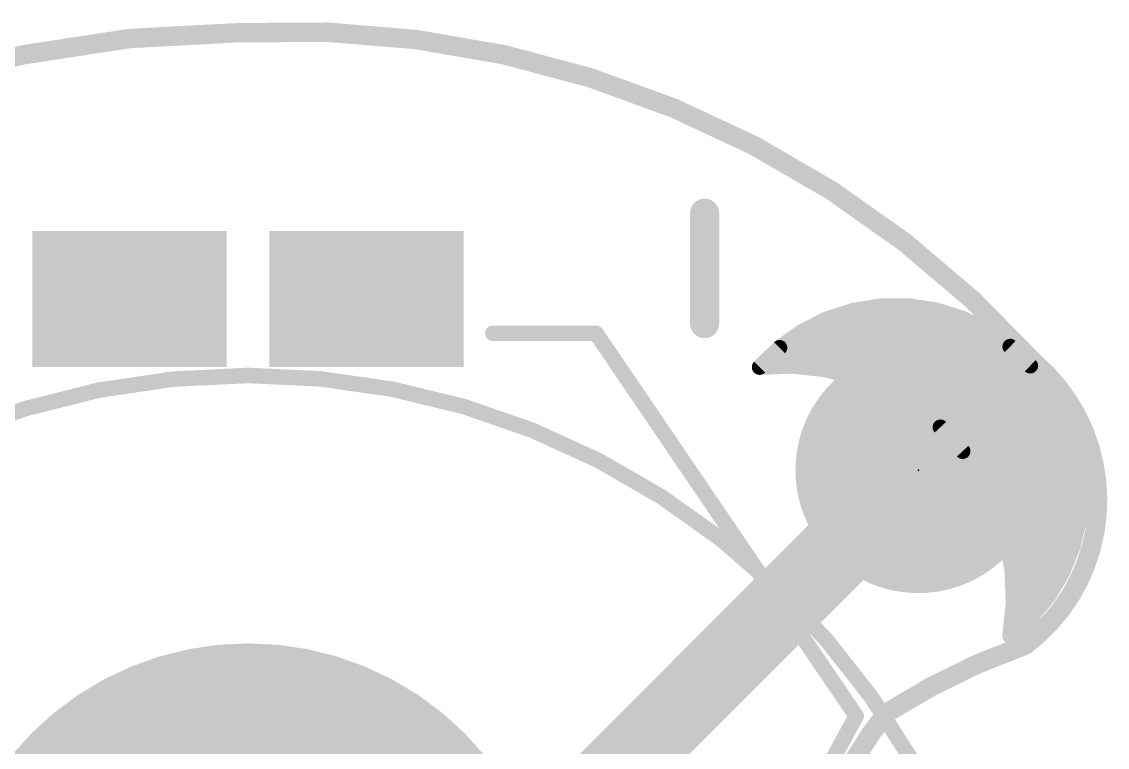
# Model space of a CAD drawing. Extents: x -33 to 11.2, y -24.1 to 14.6.
# Drawn here: x -2.96 to 11.23, y 5.14 to 14.62 of the extents above; entities that cross this region are included whole.
import ezdxf

# ---------------------------------------------------------------- set-up
doc = ezdxf.new("R2010")
doc.units = 0
for name, color, linetype in [('1', 12, 'CONTINUOUS'), ('16', 132, 'CONTINUOUS'), ('17', 110, 'CONTINUOUS'), ('20', 53, 'CONTINUOUS'), ('21', 41, 'CONTINUOUS'), ('23', 53, 'CONTINUOUS'), ('51', 53, 'CONTINUOUS')]:
    doc.layers.add(name, color=color, linetype=linetype)

# ---------------------------------------------------------------- blocks, each defined once
blk = doc.blocks.new('RECT2080000X1280000R100')
at = {"const_width": 4}
blk.add_lwpolyline([(4.5, 0), (4.5, 0, 0.4142), (2.5, 2), (-2.5, 2, 0.4142), (-4.5, 0), (-4.5, 0, 0.4142), (-2.5, -2), (2.5, -2, 0.4142)], format="xyb", close=True, dxfattribs=at)
blk.add_solid([(-2.5254, -0.0254), (2.5254, -0.0254), (-2.5254, 0.0254), (2.5254, 0.0254)])
blk = doc.blocks.new('RECT')
blk.add_solid([(-0.5, -0.5), (0.5, -0.5), (-0.5, 0.5), (0.5, 0.5)])
blk = doc.blocks.new('ROUNDP')
at = {"const_width": 0.5}
blk.add_lwpolyline([(0, -0.25, 1), (0, 0.25, 1), (0, -0.25)], format="xyb", dxfattribs=at)

msp = doc.modelspace()

# ---------------------------------------------------------------- linework, layer by layer
at = {"layer": '1'}
for points, const_width in [([(7.9127, 10.8473), (7.5673, 10.7359)], 0.2032), ([(8.2711, 10.9046), (7.9127, 10.8473)], 0.2032), ([(8.634, 10.9064), (8.2711, 10.9046)], 0.2032), ([(8.993, 10.8528), (8.634, 10.9064)], 0.2032), ([(9.3395, 10.7448), (8.993, 10.8528)], 0.2032), ([(7.5673, 10.7359), (7.2429, 10.5729)], 0.2032), ([(7.6719, 10.7696), (9.26, 10.7696)], 0.2032), ([(9.6655, 10.5852), (9.3395, 10.7448)], 0.2032), ([(7.2429, 10.5729), (6.9473, 10.3624)], 0.2032), ([(7.2338, 10.5664), (9.6925, 10.5664)], 0.2032), ([(9.9632, 10.3776), (9.6655, 10.5852)], 0.2032), ([(6.9473, 10.3624), (6.6874, 10.109)], 0.2032), ([(6.9485, 10.3632), (9.9783, 10.3632)], 0.2032), ([(10.2257, 10.127), (9.9632, 10.3776)], 0.2032), ([(6.6874, 10.109), (7.1147, 10.1243)], 0.2032), ([(6.7397, 10.16), (10.1911, 10.16)], 0.2032), ([(7.1147, 10.1243), (7.5399, 10.0786)], 0.2032), ([(10.4574, 9.8477), (10.2257, 10.127)], 0.2032), ([(7.5399, 10.0786), (7.9543, 9.973)], 0.2032), ([(7.9543, 9.973), (8.3494, 9.8095)], 0.2032), ([(7.9934, 9.9568), (10.3669, 9.9568)], 0.2032), ([(10.6437, 9.5362), (10.4574, 9.8477)], 0.2032), ([(8.3494, 9.8095), (8.7173, 9.5915)], 0.2032), ([(8.4437, 9.7536), (10.5137, 9.7536)], 0.2032), ([(8.7173, 9.5915), (9.0504, 9.3234)], 0.2032), ([(8.7683, 9.5504), (10.6352, 9.5504)], 0.2032), ([(10.7802, 9.1999), (10.6437, 9.5362)], 0.2032), ([(9.0208, 9.3472), (10.7204, 9.3472)], 0.2032), ([(9.0504, 9.3234), (9.3421, 9.0106)], 0.2032), ([(0, 0), (8.763, 8.763)], 1.016), ([(9.2177, 9.144), (10.7934, 9.144)], 0.2032), ([(10.8637, 8.8466), (10.7802, 9.1999)], 0.2032), ([(9.3421, 9.0106), (9.5863, 8.6596)], 0.2032), ([(9.3906, 8.9408), (10.8415, 8.9408)], 0.2032), ([(10.8922, 8.4848), (10.8637, 8.8466)], 0.2032), ([(9.532, 8.7376), (10.8723, 8.7376)], 0.2032), ([(9.5863, 8.6596), (9.7781, 8.2774)], 0.2032), ([(9.6491, 8.5344), (10.8883, 8.5344)], 0.2032), ([(10.8651, 8.1229), (10.8922, 8.4848)], 0.2032), ([(9.7511, 8.3312), (10.8807, 8.3312)], 0.2032), ([(9.7781, 8.2774), (9.9136, 7.8718)], 0.2032), ([(9.828, 8.128), (10.8654, 8.128)], 0.2032), ([(10.7829, 7.7694), (10.8651, 8.1229)], 0.2032), ([(9.8959, 7.9248), (10.819, 7.9248)], 0.2032), ([(9.9136, 7.8718), (9.9901, 7.4511)], 0.2032), ([(9.9409, 7.7216), (10.7637, 7.7216)], 0.2032), ([(10.6476, 7.4326), (10.7829, 7.7694)], 0.2032), ([(9.9779, 7.5184), (10.6821, 7.5184)], 0.2032), ([(9.9901, 7.4511), (10.006, 7.0238)], 0.2032), ([(10.4625, 7.1204), (10.6476, 7.4326)], 0.2032), ([(9.9952, 7.3152), (10.578, 7.3152)], 0.2032), ([(10.006, 7.0238), (9.961, 6.5986)], 0.2032), ([(10.0027, 7.112), (10.4556, 7.112)], 0.2032), ([(10.2318, 6.8402), (10.4625, 7.1204)], 0.2032), ([(9.9938, 6.9088), (10.2883, 6.9088)], 0.2032), ([(9.961, 6.5986), (10.2318, 6.8402)], 0.2032), ([(9.9723, 6.7056), (10.081, 6.7056)], 0.2032)]:
    msp.add_lwpolyline(points, dxfattribs=dict(at, const_width=const_width))
for points, const_width in [([(7.9047, 10.8974, 1), (7.9207, 10.7971)], 0.1016), ([(7.9283, 10.7989, 1), (7.8971, 10.8956)], 0.1016), ([(8.2708, 10.9554, 1), (8.2713, 10.8538)], 0.1016), ([(8.2791, 10.8544, 1), (8.2631, 10.9547)], 0.1016), ([(8.6415, 10.9567, 1), (8.6265, 10.8562)], 0.1016), ([(8.6343, 10.8556, 1), (8.6338, 10.9572)], 0.1016), ([(9.0081, 10.9013, 1), (8.9779, 10.8043)], 0.1016), ([(8.9855, 10.8025, 1), (9.0005, 10.903)], 0.1016), ([(7.5517, 10.7842, 1), (7.5829, 10.6875)], 0.1016), ([(7.5901, 10.6905, 1), (7.5445, 10.7813)], 0.1016), ([(7.6719, 10.8204, 1), (7.6719, 10.7188)], 0.1016), ([(9.26, 10.7188, 1), (9.26, 10.8204)], 0.1016), ([(9.3619, 10.7905, 1), (9.3172, 10.6992)], 0.1016), ([(9.3244, 10.6963, 1), (9.3546, 10.7933)], 0.1016), ([(7.2338, 10.6172, 1), (7.2338, 10.5156)], 0.1016), ([(7.2201, 10.6183, 1), (7.2657, 10.5275)], 0.1016), ([(7.2724, 10.5316, 1), (7.2135, 10.6143)], 0.1016), ([(9.6945, 10.6269, 1), (9.6364, 10.5436)], 0.1016), ([(9.6431, 10.5396, 1), (9.6878, 10.6308)], 0.1016), ([(9.6925, 10.5156, 1), (9.6925, 10.6172)], 0.1016), ([(6.9179, 10.4037, 1), (6.9768, 10.321)], 0.1016), ([(6.9485, 10.414, 1), (6.9485, 10.3124)], 0.1016), ([(6.9828, 10.326, 1), (6.9119, 10.3987)], 0.1016), ([(9.9983, 10.4144, 1), (9.9281, 10.3409)], 0.1016), ([(9.9342, 10.336, 1), (9.9923, 10.4193)], 0.1016), ([(9.9783, 10.3124, 1), (9.9783, 10.414)], 0.1016), ([(6.7397, 10.2108, 1), (6.7397, 10.1092)], 0.1016), ([(7.1202, 10.1748, 1), (7.1093, 10.0738)], 0.1016), ([(7.1165, 10.0735, 1), (7.1129, 10.1751)], 0.1016), ([(10.2648, 10.1594, 1), (10.1866, 10.0946)], 0.1016), ([(10.1911, 10.1092, 1), (10.1911, 10.2108)], 0.1016), ([(6.6856, 10.1598, 1), (6.6892, 10.0583)], 0.1016), ([(6.6519, 10.1454, 1), (6.7228, 10.0727)], 0.1016), ([(7.5525, 10.1278, 1), (7.5274, 10.0294)], 0.1016), ([(7.5345, 10.0281, 1), (7.5453, 10.1291)], 0.1016), ([(10.1906, 10.0903, 1), (10.2608, 10.1637)], 0.1016), ([(7.9737, 10.0199, 1), (7.9349, 9.926)], 0.1016), ([(7.9417, 9.9237, 1), (7.9668, 10.0222)], 0.1016), ([(7.9934, 10.0076, 1), (7.9934, 9.906)], 0.1016), ([(10.3669, 9.906, 1), (10.3669, 10.0076)], 0.1016), ([(10.501, 9.8737, 1), (10.4138, 9.8216)], 0.1016), ([(8.3753, 9.8532, 1), (8.3235, 9.7658)], 0.1016), ([(8.33, 9.7625, 1), (8.3688, 9.8564)], 0.1016), ([(8.4437, 9.8044, 1), (8.4437, 9.7028)], 0.1016), ([(10.4183, 9.8152, 1), (10.4965, 9.8801)], 0.1016), ([(10.5137, 9.7028, 1), (10.5137, 9.8044)], 0.1016), ([(8.7491, 9.631, 1), (8.6854, 9.5519)], 0.1016), ([(8.6914, 9.5478, 1), (8.7432, 9.6352)], 0.1016), ([(8.7683, 9.6012, 1), (8.7683, 9.4996)], 0.1016), ([(10.6352, 9.4996, 1), (10.6352, 9.6012)], 0.1016), ([(10.6908, 9.5553, 1), (10.5967, 9.5171)], 0.1016), ([(10.6001, 9.5101, 1), (10.6873, 9.5622)], 0.1016), ([(9.0208, 9.398, 1), (9.0208, 9.2964)], 0.1016), ([(9.0876, 9.358, 1), (9.0133, 9.2887)], 0.1016), ([(9.0186, 9.2838, 1), (9.0823, 9.3629)], 0.1016), ([(10.7204, 9.2964, 1), (10.7204, 9.398)], 0.1016), ([(8.9426, 8.5834, 1), (8.5834, 8.9426)], 0.508), ([(9.2177, 9.1948, 1), (9.2177, 9.0932)], 0.1016), ([(10.8297, 9.2115, 1), (10.7308, 9.1882)], 0.1016), ([(10.7332, 9.1808, 1), (10.8273, 9.219)], 0.1016), ([(10.7934, 9.0932, 1), (10.7934, 9.1948)], 0.1016), ([(9.3838, 9.0396, 1), (9.3003, 8.9816)], 0.1016), ([(9.3049, 8.976, 1), (9.3792, 9.0453)], 0.1016), ([(9.3906, 8.9916, 1), (9.3906, 8.89)], 0.1016), ([(10.9144, 8.8506, 1), (10.8131, 8.8427)], 0.1016), ([(10.8415, 8.89, 1), (10.8415, 8.9916)], 0.1016), ([(9.532, 8.7884, 1), (9.532, 8.6868)], 0.1016), ([(10.8143, 8.835, 1), (10.9131, 8.8583)], 0.1016), ([(10.8723, 8.6868, 1), (10.8723, 8.7884)], 0.1016), ([(9.6317, 8.6824, 1), (9.5409, 8.6368)], 0.1016), ([(9.5446, 8.6306, 1), (9.628, 8.6886)], 0.1016), ([(9.6491, 8.5852, 1), (9.6491, 8.4836)], 0.1016), ([(10.9429, 8.481, 1), (10.8415, 8.4886)], 0.1016), ([(10.8416, 8.4808, 1), (10.9428, 8.4888)], 0.1016), ([(10.8883, 8.4836, 1), (10.8883, 8.5852)], 0.1016), ([(9.7511, 8.382, 1), (9.7511, 8.2804)], 0.1016), ([(9.8263, 8.2935, 1), (9.7299, 8.2613)], 0.1016), ([(10.8807, 8.2804, 1), (10.8807, 8.382)], 0.1016), ([(9.7327, 8.2546, 1), (9.8235, 8.3002)], 0.1016), ([(9.828, 8.1788, 1), (9.828, 8.0772)], 0.1016), ([(10.8144, 8.1267, 1), (10.9157, 8.1191)], 0.1016), ([(10.9145, 8.1114, 1), (10.8156, 8.1344)], 0.1016), ([(10.8654, 8.0772, 1), (10.8654, 8.1788)], 0.1016), ([(9.8959, 7.9756, 1), (9.8959, 7.874)], 0.1016), ([(9.9636, 7.8809, 1), (9.8636, 7.8628)], 0.1016), ([(10.819, 7.874, 1), (10.819, 7.9756)], 0.1016), ([(9.8654, 7.8557, 1), (9.9618, 7.8879)], 0.1016), ([(9.9409, 7.7724, 1), (9.9409, 7.6708)], 0.1016), ([(10.7334, 7.7809, 1), (10.8324, 7.7579)], 0.1016), ([(10.83, 7.7504, 1), (10.7357, 7.7883)], 0.1016), ([(10.7637, 7.6708, 1), (10.7637, 7.7724)], 0.1016), ([(9.9779, 7.5692, 1), (9.9779, 7.4676)], 0.1016), ([(10.0409, 7.453, 1), (9.9393, 7.4492)], 0.1016), ([(10.6913, 7.4066, 1), (10.6039, 7.4585)], 0.1016), ([(10.6821, 7.4676, 1), (10.6821, 7.5692)], 0.1016), ([(9.9401, 7.442, 1), (10.0401, 7.4602)], 0.1016), ([(9.9952, 7.366, 1), (9.9952, 7.2644)], 0.1016), ([(10.578, 7.2644, 1), (10.578, 7.366)], 0.1016), ([(10.6005, 7.4515, 1), (10.6948, 7.4136)], 0.1016), ([(10.0027, 7.1628, 1), (10.0027, 7.0612)], 0.1016), ([(10.0565, 7.0184, 1), (9.9555, 7.0291)], 0.1016), ([(10.4188, 7.1463, 1), (10.5062, 7.0945)], 0.1016), ([(10.5017, 7.0881, 1), (10.4233, 7.1527)], 0.1016), ([(10.4556, 7.0612, 1), (10.4556, 7.1628)], 0.1016), ([(9.9938, 6.9596, 1), (9.9938, 6.858)], 0.1016), ([(9.9552, 7.0219, 1), (10.0568, 7.0257)], 0.1016), ([(10.2883, 6.858, 1), (10.2883, 6.9596)], 0.1016), ([(10.1926, 6.8725, 1), (10.271, 6.8079)], 0.1016), ([(10.2656, 6.8023, 1), (10.198, 6.8781)], 0.1016), ([(9.9272, 6.6365, 1), (9.9948, 6.5606)], 0.1016), ([(9.9723, 6.7564, 1), (9.9723, 6.6548)], 0.1016), ([(10.081, 6.6548, 1), (10.081, 6.7564)], 0.1016), ([(9.9105, 6.6039, 1), (10.0115, 6.5932)], 0.1016)]:
    msp.add_lwpolyline(points, format="xyb", dxfattribs=dict(at, const_width=const_width))
at = {"layer": '16', "const_width": 0.2032}
for points in [[(7.5673, 10.7359), (7.9127, 10.8473)], [(7.9127, 10.8473), (8.2711, 10.9046)], [(8.2711, 10.9046), (8.634, 10.9064)], [(8.634, 10.9064), (8.993, 10.8528)], [(8.993, 10.8528), (9.3395, 10.7448)], [(7.2429, 10.5729), (7.5673, 10.7359)], [(7.6719, 10.7696), (9.26, 10.7696)], [(9.3395, 10.7448), (9.6655, 10.5852)], [(6.9473, 10.3624), (7.2429, 10.5729)], [(7.2338, 10.5664), (9.6925, 10.5664)], [(9.6655, 10.5852), (9.9632, 10.3776)], [(6.6874, 10.109), (6.9473, 10.3624)], [(6.9485, 10.3632), (9.9783, 10.3632)], [(9.9632, 10.3776), (10.2257, 10.127)], [(7.1147, 10.1243), (6.6874, 10.109)], [(6.7397, 10.16), (10.1911, 10.16)], [(7.5399, 10.0786), (7.1147, 10.1243)], [(10.2257, 10.127), (10.4574, 9.8477)], [(7.9543, 9.973), (7.5399, 10.0786)], [(8.3494, 9.8095), (7.9543, 9.973)], [(7.9934, 9.9568), (10.3669, 9.9568)], [(10.4574, 9.8477), (10.6437, 9.5362)], [(8.7173, 9.5915), (8.3494, 9.8095)], [(8.4437, 9.7536), (10.5137, 9.7536)], [(9.0504, 9.3234), (8.7173, 9.5915)], [(8.7683, 9.5504), (10.6352, 9.5504)], [(10.6437, 9.5362), (10.7802, 9.1999)], [(9.0208, 9.3472), (10.7204, 9.3472)], [(9.3421, 9.0106), (9.0504, 9.3234)], [(9.2177, 9.144), (10.7934, 9.144)], [(10.7802, 9.1999), (10.8637, 8.8466)], [(9.5863, 8.6596), (9.3421, 9.0106)], [(9.3906, 8.9408), (10.8415, 8.9408)], [(10.8637, 8.8466), (10.8922, 8.4848)], [(9.532, 8.7376), (10.8723, 8.7376)], [(9.7781, 8.2774), (9.5863, 8.6596)], [(9.6491, 8.5344), (10.8883, 8.5344)], [(10.8922, 8.4848), (10.8651, 8.1229)], [(9.7511, 8.3312), (10.8807, 8.3312)], [(9.9136, 7.8718), (9.7781, 8.2774)], [(9.828, 8.128), (10.8654, 8.128)], [(10.8651, 8.1229), (10.7829, 7.7694)], [(9.8959, 7.9248), (10.819, 7.9248)], [(9.9901, 7.4511), (9.9136, 7.8718)], [(9.9409, 7.7216), (10.7637, 7.7216)], [(10.7829, 7.7694), (10.6476, 7.4326)], [(9.9779, 7.5184), (10.6821, 7.5184)], [(10.006, 7.0238), (9.9901, 7.4511)], [(10.6476, 7.4326), (10.4625, 7.1204)], [(9.9952, 7.3152), (10.578, 7.3152)], [(9.961, 6.5986), (10.006, 7.0238)], [(10.0027, 7.112), (10.4556, 7.112)], [(10.4625, 7.1204), (10.2318, 6.8402)], [(9.9938, 6.9088), (10.2883, 6.9088)], [(10.2318, 6.8402), (9.961, 6.5986)], [(9.9723, 6.7056), (10.081, 6.7056)]]:
    msp.add_lwpolyline(points, dxfattribs=at)
at = {"layer": '16', "const_width": 0.1016}
for points in [[(7.9047, 10.8974, 1), (7.9207, 10.7971)], [(7.9283, 10.7989, 1), (7.8971, 10.8956)], [(8.2708, 10.9554, 1), (8.2713, 10.8538)], [(8.2791, 10.8544, 1), (8.2631, 10.9547)], [(8.6415, 10.9567, 1), (8.6265, 10.8562)], [(8.6343, 10.8556, 1), (8.6338, 10.9572)], [(9.0081, 10.9013, 1), (8.9779, 10.8043)], [(8.9855, 10.8025, 1), (9.0005, 10.903)], [(7.5517, 10.7842, 1), (7.5829, 10.6875)], [(7.5901, 10.6905, 1), (7.5445, 10.7813)], [(7.6719, 10.8204, 1), (7.6719, 10.7188)], [(9.26, 10.7188, 1), (9.26, 10.8204)], [(9.3619, 10.7905, 1), (9.3172, 10.6992)], [(9.3244, 10.6963, 1), (9.3546, 10.7933)], [(7.2338, 10.6172, 1), (7.2338, 10.5156)], [(7.2201, 10.6183, 1), (7.2657, 10.5275)], [(7.2724, 10.5316, 1), (7.2135, 10.6143)], [(9.6945, 10.6269, 1), (9.6364, 10.5436)], [(9.6431, 10.5396, 1), (9.6878, 10.6308)], [(9.6925, 10.5156, 1), (9.6925, 10.6172)], [(6.9179, 10.4037, 1), (6.9768, 10.321)], [(6.9485, 10.414, 1), (6.9485, 10.3124)], [(6.9828, 10.326, 1), (6.9119, 10.3987)], [(9.9983, 10.4144, 1), (9.9281, 10.3409)], [(9.9342, 10.336, 1), (9.9923, 10.4193)], [(9.9783, 10.3124, 1), (9.9783, 10.414)], [(6.7397, 10.2108, 1), (6.7397, 10.1092)], [(7.1202, 10.1748, 1), (7.1093, 10.0738)], [(7.1165, 10.0735, 1), (7.1129, 10.1751)], [(10.2648, 10.1594, 1), (10.1866, 10.0946)], [(10.1911, 10.1092, 1), (10.1911, 10.2108)], [(6.6856, 10.1598, 1), (6.6892, 10.0583)], [(6.6519, 10.1454, 1), (6.7228, 10.0727)], [(7.5525, 10.1278, 1), (7.5274, 10.0294)], [(7.5345, 10.0281, 1), (7.5453, 10.1291)], [(10.1906, 10.0903, 1), (10.2608, 10.1637)], [(7.9737, 10.0199, 1), (7.9349, 9.926)], [(7.9417, 9.9237, 1), (7.9668, 10.0222)], [(7.9934, 10.0076, 1), (7.9934, 9.906)], [(10.3669, 9.906, 1), (10.3669, 10.0076)], [(10.501, 9.8737, 1), (10.4138, 9.8216)], [(8.3753, 9.8532, 1), (8.3235, 9.7658)], [(8.33, 9.7625, 1), (8.3688, 9.8564)], [(8.4437, 9.8044, 1), (8.4437, 9.7028)], [(10.4183, 9.8152, 1), (10.4965, 9.8801)], [(10.5137, 9.7028, 1), (10.5137, 9.8044)], [(8.7491, 9.631, 1), (8.6854, 9.5519)], [(8.6914, 9.5478, 1), (8.7432, 9.6352)], [(8.7683, 9.6012, 1), (8.7683, 9.4996)], [(10.6352, 9.4996, 1), (10.6352, 9.6012)], [(10.6908, 9.5553, 1), (10.5967, 9.5171)], [(10.6001, 9.5101, 1), (10.6873, 9.5622)], [(9.0208, 9.398, 1), (9.0208, 9.2964)], [(9.0876, 9.358, 1), (9.0133, 9.2887)], [(9.0186, 9.2838, 1), (9.0823, 9.3629)], [(10.7204, 9.2964, 1), (10.7204, 9.398)], [(9.2177, 9.1948, 1), (9.2177, 9.0932)], [(10.8297, 9.2115, 1), (10.7308, 9.1882)], [(10.7332, 9.1808, 1), (10.8273, 9.219)], [(10.7934, 9.0932, 1), (10.7934, 9.1948)], [(9.3838, 9.0396, 1), (9.3003, 8.9816)], [(9.3049, 8.976, 1), (9.3792, 9.0453)], [(9.3906, 8.9916, 1), (9.3906, 8.89)], [(10.9144, 8.8506, 1), (10.8131, 8.8427)], [(10.8415, 8.89, 1), (10.8415, 8.9916)], [(9.532, 8.7884, 1), (9.532, 8.6868)], [(10.8143, 8.835, 1), (10.9131, 8.8583)], [(10.8723, 8.6868, 1), (10.8723, 8.7884)], [(9.6317, 8.6824, 1), (9.5409, 8.6368)], [(9.5446, 8.6306, 1), (9.628, 8.6886)], [(9.6491, 8.5852, 1), (9.6491, 8.4836)], [(10.9429, 8.481, 1), (10.8415, 8.4886)], [(10.8416, 8.4808, 1), (10.9428, 8.4888)], [(10.8883, 8.4836, 1), (10.8883, 8.5852)], [(9.7511, 8.382, 1), (9.7511, 8.2804)], [(9.8263, 8.2935, 1), (9.7299, 8.2613)], [(10.8807, 8.2804, 1), (10.8807, 8.382)], [(9.7327, 8.2546, 1), (9.8235, 8.3002)], [(9.828, 8.1788, 1), (9.828, 8.0772)], [(10.8144, 8.1267, 1), (10.9157, 8.1191)], [(10.9145, 8.1114, 1), (10.8156, 8.1344)], [(10.8654, 8.0772, 1), (10.8654, 8.1788)], [(9.8959, 7.9756, 1), (9.8959, 7.874)], [(9.9636, 7.8809, 1), (9.8636, 7.8628)], [(10.819, 7.874, 1), (10.819, 7.9756)], [(9.8654, 7.8557, 1), (9.9618, 7.8879)], [(9.9409, 7.7724, 1), (9.9409, 7.6708)], [(10.7334, 7.7809, 1), (10.8324, 7.7579)], [(10.83, 7.7504, 1), (10.7357, 7.7883)], [(10.7637, 7.6708, 1), (10.7637, 7.7724)], [(9.9779, 7.5692, 1), (9.9779, 7.4676)], [(10.0409, 7.453, 1), (9.9393, 7.4492)], [(10.6913, 7.4066, 1), (10.6039, 7.4585)], [(10.6821, 7.4676, 1), (10.6821, 7.5692)], [(9.9401, 7.442, 1), (10.0401, 7.4602)], [(9.9952, 7.366, 1), (9.9952, 7.2644)], [(10.578, 7.2644, 1), (10.578, 7.366)], [(10.6005, 7.4515, 1), (10.6948, 7.4136)], [(10.0027, 7.1628, 1), (10.0027, 7.0612)], [(10.0565, 7.0184, 1), (9.9555, 7.0291)], [(10.4188, 7.1463, 1), (10.5062, 7.0945)], [(10.5017, 7.0881, 1), (10.4233, 7.1527)], [(10.4556, 7.0612, 1), (10.4556, 7.1628)], [(9.9938, 6.9596, 1), (9.9938, 6.858)], [(9.9552, 7.0219, 1), (10.0568, 7.0257)], [(10.2883, 6.858, 1), (10.2883, 6.9596)], [(10.1926, 6.8725, 1), (10.271, 6.8079)], [(10.2656, 6.8023, 1), (10.198, 6.8781)], [(9.9272, 6.6365, 1), (9.9948, 6.5606)], [(9.9723, 6.7564, 1), (9.9723, 6.6548)], [(10.081, 6.6548, 1), (10.081, 6.7564)], [(9.9105, 6.6039, 1), (10.0115, 6.5932)]]:
    msp.add_lwpolyline(points, format="xyb", dxfattribs=at)
at = {"layer": '20'}
for points, const_width in [([(10.287, 10.16, 0.2253), (-0.127, 14.478)], 0.254), ([(-0.127, 14.478, 1), (0, -14.478)], 0.254), ([(-0.1302, 14.5414, 1), (-0.1238, 14.4146)], 0.127), ([(-0.1267, 14.4145, 1), (-0.1273, 14.5415)], 0.127), ([(10.16, 6.477, 0.4781), (10.287, 10.16)], 0.254), ([(10.3286, 10.208, 1), (10.2454, 10.112)], 0.127), ([(10.2399, 10.1174, 1), (10.3341, 10.2026)], 0.127), ([(10.16, 6.477, 0.0583), (8.3439, 5.588)], 0.254), ([(10.1219, 6.5278, 1), (10.1981, 6.4262)], 0.127), ([(10.1811, 6.4171, 1), (10.1389, 6.5369)], 0.127), ([(8.3439, 5.588, 0.0599), (7.7978, 4.7244)], 0.254), ([(8.3095, 5.6414, 1), (8.3783, 5.5346)], 0.127), ([(8.3931, 5.5479, 1), (8.2947, 5.6281)], 0.127)]:
    msp.add_lwpolyline(points, format="xyb", dxfattribs=dict(at, const_width=const_width))
at = {"layer": '21'}
for points, const_width in [([(6.0633, 12.1193, 1), (5.8728, 12.1193)], 0.1905), ([(3.2, 10.6008, 1), (3.2, 10.4992)], 0.1016), ([(4.592, 10.5786, 1), (4.508, 10.5214)], 0.1016), ([(4.55, 10.4992, 1), (4.55, 10.6008)], 0.1016), ([(5.8728, 10.6787, 1), (6.0633, 10.6787)], 0.1905), ([(7.95, 5.55, 0.2793), (7.95, -5.55)], 0.2032), ([(7.9934, 5.5237, 1), (7.9066, 5.5763)], 0.1016), ([(7.908, 5.5214, 1), (7.992, 5.5786)], 0.1016)]:
    msp.add_lwpolyline(points, format="xyb", dxfattribs=dict(at, const_width=const_width))
for points, const_width in [([(5.9681, 10.6787), (5.9681, 12.1193)], 0.381), ([(4.55, 10.55), (3.2, 10.55)], 0.2032), ([(4.55, 10.55), (7.95, 5.55)], 0.2032)]:
    msp.add_lwpolyline(points, dxfattribs=dict(at, const_width=const_width))
at = {"layer": '23'}
msp.add_point((8.763, 8.763), dxfattribs=at)
at = {"layer": '51', "const_width": 0.2032}
for points in [[(-2.55, 10.55), (-2.55, 11.45)], [(-2.55, 11.45), (-0.55, 11.45)], [(-0.55, 11.45), (-0.55, 10.55)], [(0.55, 10.55), (0.55, 11.45)], [(0.55, 11.45), (2.55, 11.45)], [(2.55, 11.45), (2.55, 10.55)], [(-2.55, 10.55), (-0.55, 10.55)], [(0.55, 10.55), (2.55, 10.55)]]:
    msp.add_lwpolyline(points, dxfattribs=at)
at = {"layer": '51'}
for points, const_width in [([(-2.4992, 11.45, 1), (-2.6008, 11.45)], 0.1016), ([(-2.55, 11.5008, 1), (-2.55, 11.3992)], 0.1016), ([(-0.4992, 11.45, 1), (-0.6008, 11.45)], 0.1016), ([(-0.55, 11.3992, 1), (-0.55, 11.5008)], 0.1016), ([(0.6008, 11.45, 1), (0.4992, 11.45)], 0.1016), ([(0.55, 11.5008, 1), (0.55, 11.3992)], 0.1016), ([(2.6008, 11.45, 1), (2.4992, 11.45)], 0.1016), ([(2.55, 11.3992, 1), (2.55, 11.5008)], 0.1016), ([(-2.55, 10.6008, 1), (-2.55, 10.4992)], 0.1016), ([(-0.55, 10.4992, 1), (-0.55, 10.6008)], 0.1016), ([(0.55, 10.6008, 1), (0.55, 10.4992)], 0.1016), ([(2.55, 10.4992, 1), (2.55, 10.6008)], 0.1016), ([(-2.6008, 10.55, 1), (-2.4992, 10.55)], 0.1016), ([(-0.6008, 10.55, 1), (-0.4992, 10.55)], 0.1016), ([(0.4992, 10.55, 1), (0.6008, 10.55)], 0.1016), ([(2.4992, 10.55, 1), (2.6008, 10.55)], 0.1016), ([(0, -10, 1), (0, 10, 1), (0, -10)], 0.2032)]:
    msp.add_lwpolyline(points, format="xyb", dxfattribs=dict(at, const_width=const_width))

# ---------------------------------------------------------------- block references
at = {"layer": '1', "xscale": 2.54, "yscale": 1.778, "rotation": 180}
for p in [(-1.55, 11), (1.55, 11)]:
    msp.add_blockref('RECT', p, dxfattribs=at)
at = {"layer": '1', "rotation": 90}
msp.add_blockref('RECT2080000X1280000R100', (0, 0), dxfattribs=at)
at = {"layer": '17', "xscale": 3.216, "yscale": 3.216, "rotation": 223}
msp.add_blockref('ROUNDP', (8.763, 8.763), dxfattribs=at)
msp.add_blockref('ROUNDP', (8.763, 8.763), dxfattribs=at)

doc.saveas('drawing.dxf')
